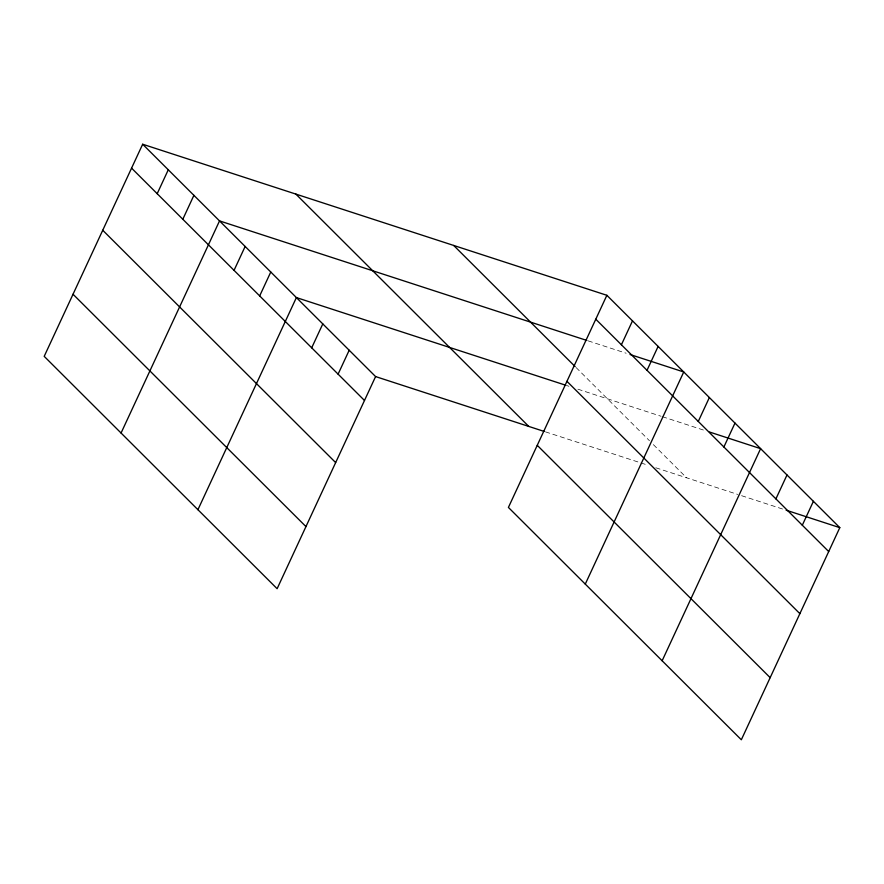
<?xml version="1.0" encoding="UTF-8"?>
<svg xmlns="http://www.w3.org/2000/svg" width="884" height="884" viewBox="0 0 884 884"><rect width="100%" height="100%" fill="white"/><g stroke="black" fill="none" stroke-linecap="round" stroke-linejoin="round"><path stroke-width="0.66" stroke-dasharray="4.42 3.31" d="M588.158 340.87L626.137 353.224M566.357 385.435L568.92 386.264M577.904 389.192L661.099 416.265M662.403 416.696L705.62 430.751M545.461 431.856L648.116 465.26M655.817 467.769L737.676 494.41M741.599 495.692L784.804 509.748M576.103 367.556L649.453 440.729M653.364 444.63L686.614 477.791"/><path stroke-width="1.33" d="M142.667 144.236L44.2 356.351L277.123 588.7L375.589 376.573L142.667 144.236L606.877 295.3L839.8 527.649L741.333 739.764L508.411 507.427L606.877 295.3M157.186 193.695L168.28 169.783M182.811 219.254L193.905 195.342M121.064 433.027L219.53 220.901L586.854 340.451M234.05 270.36L245.144 246.459M259.675 295.919L270.769 272.018M197.928 509.703L296.394 297.577L565.075 385.015M311.698 347.81L322.793 323.909M338.097 374.142L349.191 350.241M621.408 344.771L632.502 320.859M647.022 370.319L658.116 346.418M585.274 584.103L683.741 371.976L630.06 354.506M698.272 421.436L709.366 397.535M723.885 446.995L734.991 423.093M662.138 660.768L760.605 448.652L709.543 432.033M775.909 498.885L787.003 474.984M802.307 525.218L813.402 501.316M375.589 376.573L544.179 431.436M786.119 510.178L839.8 527.649M595.783 319.212L828.706 551.55M453.691 245.454L575.153 366.617M566.953 381.324L799.876 613.662M295.853 194.082L528.776 426.431M537.251 445.315L770.163 677.652M131.572 168.137L364.495 400.474M102.732 230.249L335.655 462.586M73.029 294.239L305.952 526.588"/></g></svg>
